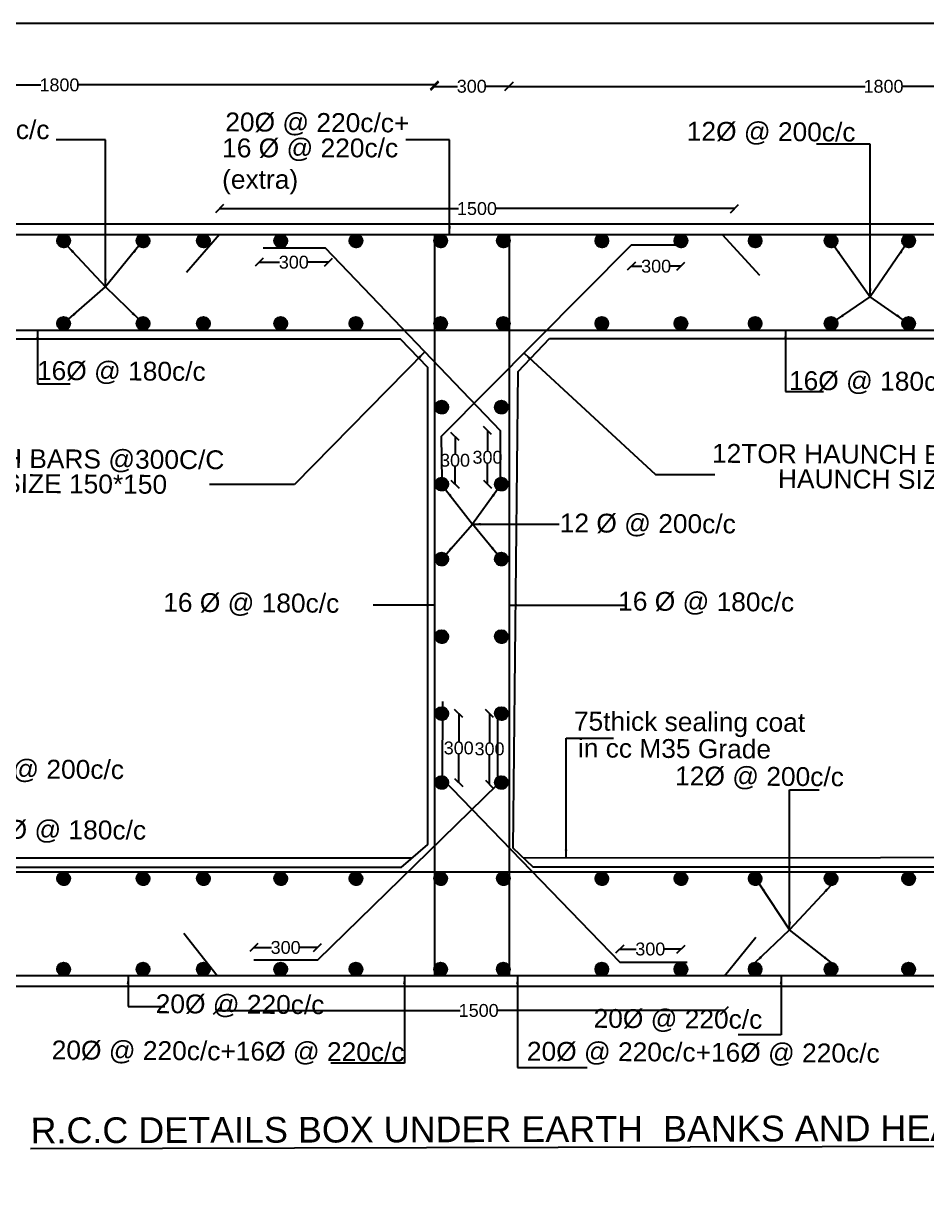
# Model space of a CAD drawing. Header units: millimetres. Extents: x 5124 to 6568637, y 2311 to 91879094.
# Drawn here: x 3732925 to 3743463, y 45946070 to 45959826 of the extents above; entities that cross this region are included whole.
import ezdxf

# ---------------------------------------------------------------- set-up
doc = ezdxf.new("R2010")
doc.units = ezdxf.units.MM
doc.header["$MEASUREMENT"] = 0
for name, color, linetype in [('DIMENSION', 7, 'Continuous'), ('DRAWING', 7, 'Continuous'), ('TEXT', 7, 'Continuous')]:
    doc.layers.add(name, color=color, linetype=linetype)
doc.styles.get("Standard").update_dxf_attribs({"font": 'arial.ttf', "height": 150})
doc.dimstyles.get("Standard").update_dxf_attribs({"dimtxt": 200, "dimasz": 110, "dimexe": 0.18, "dimexo": 0.0625, "dimgap": 0.09, "dimtad": 0, "dimtih": 1, "dimtoh": 1, "dimdec": 0, "dimzin": 0, "dimdsep": 46, "dimtxsty": 'Standard', "dimblk": 'OBLIQUE', "dimcen": 0.09, "dimse1": 1, "dimse2": 1, "dimadec": 0, "dimazin": 0, "dimtfac": 1, "dimtdec": 0, "dimtofl": 0, "dimtmove": 0, "dimatfit": 3, "dimfxl": 1, "dimtolj": 1, "dimtzin": 0, "dimarcsym": 0})

# ---------------------------------------------------------------- blocks, each defined once
blk = doc.blocks.new('_Oblique')
at = {"color": 0, "linetype": 'ByBlock', "lineweight": -2}
blk.add_line((-0.5, -0.5), (0.5, 0.5), dxfattribs=at)
blk = doc.blocks.new('*D100')
at = {"layer": 'Defpoints', "color": 0, "transparency": 16777216}
for p in [(3737722, 45959109), (3728966, 45957365), (3737722, 45957365)]:
    blk.add_point(p, dxfattribs=at)
at = {"layer": 'DIMENSION', "color": 0, "lineweight": -2, "transparency": 16777216}
for p, q in [((3728966, 45959109), (3733127, 45959109)), ((3737722, 45959109), (3733560, 45959109))]:
    blk.add_line(p, q, dxfattribs=at)
at = {"layer": 'DIMENSION', "color": 0, "lineweight": -2, "transparency": 16777216, "xscale": 95, "yscale": 95, "zscale": 95, "rotation": 180}
blk.add_blockref('_Oblique', (3728966, 45959109), dxfattribs=at)
at = {"layer": 'DIMENSION', "color": 0, "lineweight": -2, "transparency": 16777216, "xscale": 95, "yscale": 95, "zscale": 95}
blk.add_blockref('_Oblique', (3737722, 45959109), dxfattribs=at)
at = {"layer": 'DIMENSION', "color": 0, "transparency": 16777216, "insert": (3733344, 45959109), "char_height": 150, "attachment_point": 5}
blk.add_mtext('\\A1;1800', dxfattribs=at)
blk = doc.blocks.new('*D101')
at = {"layer": 'Defpoints', "color": 0, "transparency": 16777216}
for p in [(3738591, 45959093), (3737722, 45957365), (3738591, 45957365)]:
    blk.add_point(p, dxfattribs=at)
at = {"layer": 'DIMENSION', "color": 0, "lineweight": -2, "transparency": 16777216}
for p, q in [((3737722, 45959093), (3737991, 45959093)), ((3738591, 45959093), (3738322, 45959093))]:
    blk.add_line(p, q, dxfattribs=at)
at = {"layer": 'DIMENSION', "color": 0, "lineweight": -2, "transparency": 16777216, "xscale": 95, "yscale": 95, "zscale": 95, "rotation": 180}
blk.add_blockref('_Oblique', (3737722, 45959093), dxfattribs=at)
at = {"layer": 'DIMENSION', "color": 0, "lineweight": -2, "transparency": 16777216, "xscale": 95, "yscale": 95, "zscale": 95}
blk.add_blockref('_Oblique', (3738591, 45959093), dxfattribs=at)
at = {"layer": 'DIMENSION', "color": 0, "transparency": 16777216, "insert": (3738156, 45959093), "char_height": 150, "attachment_point": 5}
blk.add_mtext('\\A1;300', dxfattribs=at)
blk = doc.blocks.new('*D102')
at = {"layer": 'Defpoints', "color": 0, "transparency": 16777216}
for p in [(3747334, 45959093), (3747334, 45957365), (3738591, 45957326)]:
    blk.add_point(p, dxfattribs=at)
at = {"layer": 'DIMENSION', "color": 0, "lineweight": -2, "transparency": 16777216}
for p, q in [((3738591, 45959093), (3742746, 45959093)), ((3747334, 45959093), (3743179, 45959093))]:
    blk.add_line(p, q, dxfattribs=at)
at = {"layer": 'DIMENSION', "color": 0, "lineweight": -2, "transparency": 16777216, "xscale": 95, "yscale": 95, "zscale": 95, "rotation": 180}
blk.add_blockref('_Oblique', (3738591, 45959093), dxfattribs=at)
at = {"layer": 'DIMENSION', "color": 0, "lineweight": -2, "transparency": 16777216, "xscale": 95, "yscale": 95, "zscale": 95}
blk.add_blockref('_Oblique', (3747334, 45959093), dxfattribs=at)
at = {"layer": 'DIMENSION', "color": 0, "transparency": 16777216, "insert": (3742962, 45959093), "char_height": 150, "attachment_point": 5}
blk.add_mtext('\\A1;1800', dxfattribs=at)
blk = doc.blocks.new('*D104')
at = {"layer": 'Defpoints', "color": 0, "transparency": 16777216}
for p in [(3741223, 45957666), (3735211, 45957365), (3741223, 45957365)]:
    blk.add_point(p, dxfattribs=at)
at = {"layer": 'DIMENSION', "color": 0, "lineweight": -2, "transparency": 16777216}
for p, q in [((3735211, 45957666), (3738000, 45957666)), ((3741223, 45957666), (3738434, 45957666))]:
    blk.add_line(p, q, dxfattribs=at)
at = {"layer": 'DIMENSION', "color": 0, "lineweight": -2, "transparency": 16777216, "xscale": 95, "yscale": 95, "zscale": 95, "rotation": 180}
blk.add_blockref('_Oblique', (3735211, 45957666), dxfattribs=at)
at = {"layer": 'DIMENSION', "color": 0, "lineweight": -2, "transparency": 16777216, "xscale": 95, "yscale": 95, "zscale": 95}
blk.add_blockref('_Oblique', (3741223, 45957666), dxfattribs=at)
at = {"layer": 'DIMENSION', "color": 0, "transparency": 16777216, "insert": (3738217, 45957666), "char_height": 150, "attachment_point": 5}
blk.add_mtext('\\A1;1500', dxfattribs=at)
blk = doc.blocks.new('*D105')
at = {"layer": 'Defpoints', "color": 0, "transparency": 16777216}
for p in [(3740018, 45957238), (3740597, 45957214), (3740018, 45956994)]:
    blk.add_point(p, dxfattribs=at)
at = {"layer": 'DIMENSION', "color": 0, "lineweight": -2, "transparency": 16777216}
for p, q in [((3740018, 45956994), (3740142, 45956994)), ((3740597, 45956994), (3740473, 45956994))]:
    blk.add_line(p, q, dxfattribs=at)
at = {"layer": 'DIMENSION', "color": 0, "lineweight": -2, "transparency": 16777216, "xscale": 95, "yscale": 95, "zscale": 95, "rotation": 180}
blk.add_blockref('_Oblique', (3740018, 45956994), dxfattribs=at)
at = {"layer": 'DIMENSION', "color": 0, "lineweight": -2, "transparency": 16777216, "xscale": 95, "yscale": 95, "zscale": 95}
blk.add_blockref('_Oblique', (3740597, 45956994), dxfattribs=at)
at = {"layer": 'DIMENSION', "color": 0, "transparency": 16777216, "insert": (3740308, 45956994), "char_height": 150, "attachment_point": 5}
blk.add_mtext('\\A1;300', dxfattribs=at)
blk = doc.blocks.new('*D106')
at = {"layer": 'Defpoints', "color": 0, "transparency": 16777216}
for p in [(3735674, 45957199), (3736485, 45957169), (3736485, 45957041)]:
    blk.add_point(p, dxfattribs=at)
at = {"layer": 'DIMENSION', "color": 0, "lineweight": -2, "transparency": 16777216}
for p, q in [((3735674, 45957041), (3735914, 45957041)), ((3736485, 45957041), (3736245, 45957041))]:
    blk.add_line(p, q, dxfattribs=at)
at = {"layer": 'DIMENSION', "color": 0, "lineweight": -2, "transparency": 16777216, "xscale": 95, "yscale": 95, "zscale": 95, "rotation": 180}
blk.add_blockref('_Oblique', (3735674, 45957041), dxfattribs=at)
at = {"layer": 'DIMENSION', "color": 0, "lineweight": -2, "transparency": 16777216, "xscale": 95, "yscale": 95, "zscale": 95}
blk.add_blockref('_Oblique', (3736485, 45957041), dxfattribs=at)
at = {"layer": 'DIMENSION', "color": 0, "transparency": 16777216, "insert": (3736079, 45957041), "char_height": 150, "attachment_point": 5}
blk.add_mtext('\\A1;300', dxfattribs=at)
blk = doc.blocks.new('*D111')
at = {"layer": 'Defpoints', "color": 0, "transparency": 16777216}
for p in [(3735612, 45949044), (3735612, 45948897), (3736356, 45948897)]:
    blk.add_point(p, dxfattribs=at)
at = {"layer": 'DIMENSION', "color": 0, "lineweight": -2, "transparency": 16777216}
for p, q in [((3735612, 45949044), (3735819, 45949044)), ((3736356, 45949044), (3736150, 45949044))]:
    blk.add_line(p, q, dxfattribs=at)
at = {"layer": 'DIMENSION', "color": 0, "lineweight": -2, "transparency": 16777216, "xscale": 95, "yscale": 95, "zscale": 95, "rotation": 180}
blk.add_blockref('_Oblique', (3735612, 45949044), dxfattribs=at)
at = {"layer": 'DIMENSION', "color": 0, "lineweight": -2, "transparency": 16777216, "xscale": 95, "yscale": 95, "zscale": 95}
blk.add_blockref('_Oblique', (3736356, 45949044), dxfattribs=at)
at = {"layer": 'DIMENSION', "color": 0, "transparency": 16777216, "insert": (3735984, 45949044), "char_height": 150, "attachment_point": 5}
blk.add_mtext('\\A1;300', dxfattribs=at)
blk = doc.blocks.new('*D112')
at = {"layer": 'Defpoints', "color": 0, "transparency": 16777216}
for p in [(3737806, 45951774), (3737806, 45950970), (3738004, 45950970)]:
    blk.add_point(p, dxfattribs=at)
at = {"layer": 'DIMENSION', "color": 0, "lineweight": -2, "transparency": 16777216}
for p, q in [((3738004, 45951774), (3738004, 45951449)), ((3738004, 45950970), (3738004, 45951295))]:
    blk.add_line(p, q, dxfattribs=at)
at = {"layer": 'DIMENSION', "color": 0, "lineweight": -2, "transparency": 16777216, "xscale": 95, "yscale": 95, "zscale": 95}
for p, rotation in [((3738004, 45951774), 90), ((3738004, 45950970), 270)]:
    blk.add_blockref('_Oblique', p, dxfattribs=dict(at, rotation=rotation))
at = {"layer": 'DIMENSION', "color": 0, "transparency": 16777216, "insert": (3738004, 45951372), "char_height": 150, "attachment_point": 5}
blk.add_mtext('\\A1;300', dxfattribs=at)
blk = doc.blocks.new('*D113')
at = {"layer": 'Defpoints', "color": 0, "transparency": 16777216}
for p in [(3738364, 45951774), (3738502, 45951774), (3738455, 45950948)]:
    blk.add_point(p, dxfattribs=at)
at = {"layer": 'DIMENSION', "color": 0, "lineweight": -2, "transparency": 16777216}
for p, q in [((3738364, 45951774), (3738364, 45951438)), ((3738364, 45950948), (3738364, 45951285))]:
    blk.add_line(p, q, dxfattribs=at)
at = {"layer": 'DIMENSION', "color": 0, "lineweight": -2, "transparency": 16777216, "xscale": 95, "yscale": 95, "zscale": 95}
for p, rotation in [((3738364, 45951774), 90), ((3738364, 45950948), 270)]:
    blk.add_blockref('_Oblique', p, dxfattribs=dict(at, rotation=rotation))
at = {"layer": 'DIMENSION', "color": 0, "transparency": 16777216, "insert": (3738364, 45951361), "char_height": 150, "attachment_point": 5}
blk.add_mtext('\\A1;300', dxfattribs=at)
blk = doc.blocks.new('*D114')
at = {"layer": 'Defpoints', "color": 0, "transparency": 16777216}
for p in [(3737799, 45955007), (3737961, 45955007), (3737806, 45954452)]:
    blk.add_point(p, dxfattribs=at)
at = {"layer": 'DIMENSION', "color": 0, "lineweight": -2, "transparency": 16777216}
for p, q in [((3737961, 45955007), (3737961, 45954806)), ((3737961, 45954452), (3737961, 45954653))]:
    blk.add_line(p, q, dxfattribs=at)
at = {"layer": 'DIMENSION', "color": 0, "lineweight": -2, "transparency": 16777216, "xscale": 95, "yscale": 95, "zscale": 95}
for p, rotation in [((3737961, 45955007), 90), ((3737961, 45954452), 270)]:
    blk.add_blockref('_Oblique', p, dxfattribs=dict(at, rotation=rotation))
at = {"layer": 'DIMENSION', "color": 0, "transparency": 16777216, "insert": (3737961, 45954729), "char_height": 150, "attachment_point": 5}
blk.add_mtext('\\A1;300', dxfattribs=at)
blk = doc.blocks.new('*D115')
at = {"layer": 'Defpoints', "color": 0, "transparency": 16777216}
for p in [(3738490, 45955077), (3738340, 45954452), (3738502, 45954452)]:
    blk.add_point(p, dxfattribs=at)
at = {"layer": 'DIMENSION', "color": 0, "lineweight": -2, "transparency": 16777216}
for p, q in [((3738340, 45955077), (3738340, 45954841)), ((3738340, 45954452), (3738340, 45954688))]:
    blk.add_line(p, q, dxfattribs=at)
at = {"layer": 'DIMENSION', "color": 0, "lineweight": -2, "transparency": 16777216, "xscale": 95, "yscale": 95, "zscale": 95}
for p, rotation in [((3738340, 45955077), 90), ((3738340, 45954452), 270)]:
    blk.add_blockref('_Oblique', p, dxfattribs=dict(at, rotation=rotation))
at = {"layer": 'DIMENSION', "color": 0, "transparency": 16777216, "insert": (3738340, 45954764), "char_height": 150, "attachment_point": 5}
blk.add_mtext('\\A1;300', dxfattribs=at)
blk = doc.blocks.new('*D122')
at = {"layer": 'Defpoints', "color": 0, "transparency": 16777216}
for p in [(3735185, 45948713), (3741105, 45948713), (3741105, 45948309)]:
    blk.add_point(p, dxfattribs=at)
at = {"layer": 'DIMENSION', "color": 0, "lineweight": -2, "transparency": 16777216}
for p, q in [((3735185, 45948309), (3738021, 45948309)), ((3741105, 45948309), (3738454, 45948309))]:
    blk.add_line(p, q, dxfattribs=at)
at = {"layer": 'DIMENSION', "color": 0, "lineweight": -2, "transparency": 16777216, "xscale": 95, "yscale": 95, "zscale": 95, "rotation": 180}
blk.add_blockref('_Oblique', (3735185, 45948309), dxfattribs=at)
at = {"layer": 'DIMENSION', "color": 0, "lineweight": -2, "transparency": 16777216, "xscale": 95, "yscale": 95, "zscale": 95}
blk.add_blockref('_Oblique', (3741105, 45948309), dxfattribs=at)
at = {"layer": 'DIMENSION', "color": 0, "transparency": 16777216, "insert": (3738237, 45948309), "char_height": 150, "attachment_point": 5}
blk.add_mtext('\\A1;1500', dxfattribs=at)
blk = doc.blocks.new('*D123')
at = {"layer": 'Defpoints', "color": 0, "transparency": 16777216}
for p in [(3740598, 45949026), (3739883, 45948872), (3740598, 45948868)]:
    blk.add_point(p, dxfattribs=at)
at = {"layer": 'DIMENSION', "color": 0, "lineweight": -2, "transparency": 16777216}
for p, q in [((3739883, 45949026), (3740075, 45949026)), ((3740598, 45949026), (3740406, 45949026))]:
    blk.add_line(p, q, dxfattribs=at)
at = {"layer": 'DIMENSION', "color": 0, "lineweight": -2, "transparency": 16777216, "xscale": 95, "yscale": 95, "zscale": 95, "rotation": 180}
blk.add_blockref('_Oblique', (3739883, 45949026), dxfattribs=at)
at = {"layer": 'DIMENSION', "color": 0, "lineweight": -2, "transparency": 16777216, "xscale": 95, "yscale": 95, "zscale": 95}
blk.add_blockref('_Oblique', (3740598, 45949026), dxfattribs=at)
at = {"layer": 'DIMENSION', "color": 0, "transparency": 16777216, "insert": (3740240, 45949026), "char_height": 150, "attachment_point": 5}
blk.add_mtext('\\A1;300', dxfattribs=at)

msp = doc.modelspace()

# ---------------------------------------------------------------- hatches: boundary and pattern name
at = {"layer": 'DRAWING'}
h = msp.add_hatch(dxfattribs=at)
h.set_pattern_fill('ANSI31', color=256, style=0)
h.set_pattern_definition([(45, (139276.45792, 12291.44953), (-0.08838834764832, 0.08838834764832), [])])
h.paths.add_polyline_path([(3733468.7, 45957289.9, 0.9586945), (3733317.5, 45957296.3), (3733317.5, 45957283.5, 0.9586945)])
h = msp.add_hatch(dxfattribs=at)
h.set_pattern_fill('ANSI31', color=256, style=0)
h.set_pattern_definition([(45, (140203.53503, 12291.44953), (-0.08838834764832, 0.08838834764832), [])])
h.paths.add_polyline_path([(3734395.8, 45957289.9, 0.9586945), (3734244.6, 45957296.3), (3734244.6, 45957283.5, 0.9586945)])
h = msp.add_hatch(dxfattribs=at)
h.set_pattern_fill('ANSI31', color=256, style=0)
h.set_pattern_definition([(45, (140907.38998, 12291.44953), (-0.08838834764832, 0.08838834764832), [])])
h.paths.add_polyline_path([(3735099.7, 45957289.9, 0.9586945), (3734948.5, 45957296.3), (3734948.5, 45957283.5, 0.9586945)])
h = msp.add_hatch(dxfattribs=at)
h.set_pattern_fill('ANSI31', color=256, style=0)
h.set_pattern_definition([(45, (141810.39271, 12291.44953), (-0.08838834764832, 0.08838834764832), [])])
h.paths.add_polyline_path([(3736002.7, 45957289.9, 0.9586945), (3735851.5, 45957296.3), (3735851.5, 45957283.5, 0.9586945)])
h = msp.add_hatch(dxfattribs=at)
h.set_pattern_fill('ANSI31', color=256, style=0)
h.set_pattern_definition([(45, (142687.7541, 12291.44953), (-0.08838834764832, 0.08838834764832), [])])
h.paths.add_polyline_path([(3736880, 45957289.9, 0.9586945), (3736728.8, 45957296.3), (3736728.8, 45957283.5, 0.9586945)])
h = msp.add_hatch(dxfattribs=at)
h.set_pattern_fill('ANSI31', color=256, style=0)
h.set_pattern_definition([(45, (143676.65535, 12291.44953), (-0.08838834764832, 0.08838834764832), [])])
h.paths.add_polyline_path([(3737868.9, 45957289.9, 0.9586945), (3737717.7, 45957296.3), (3737717.7, 45957283.5, 0.9586945)])
h = msp.add_hatch(dxfattribs=at)
h.set_pattern_fill('ANSI31', color=256, style=0)
h.set_pattern_definition([(45, (144408.00352, 12291.44953), (-0.08838834764832, 0.08838834764832), [])])
h.paths.add_polyline_path([(3738600.3, 45957289.9, 0.9586945), (3738449.1, 45957296.3), (3738449.1, 45957283.5, 0.9586945)])
h = msp.add_hatch(dxfattribs=at)
h.set_pattern_fill('ANSI31', color=256, style=0)
h.set_pattern_definition([(45, (145557.87544, 12291.44953), (-0.08838834764832, 0.08838834764832), [])])
h.paths.add_polyline_path([(3739750.2, 45957289.9, 0.9586945), (3739598.9, 45957296.3), (3739598.9, 45957283.5, 0.9586945)])
h = msp.add_hatch(dxfattribs=at)
h.set_pattern_fill('ANSI31', color=256, style=0)
h.set_pattern_definition([(45, (146480.67899, 12291.44953), (-0.08838834764832, 0.08838834764832), [])])
h.paths.add_polyline_path([(3740673, 45957289.9, 0.9586945), (3740521.7, 45957296.3), (3740521.7, 45957283.5, 0.9586945)])
h = msp.add_hatch(dxfattribs=at)
h.set_pattern_fill('ANSI31', color=256, style=0)
h.set_pattern_definition([(45, (147347.35649, 12291.44953), (-0.08838834764832, 0.08838834764832), [])])
h.paths.add_polyline_path([(3741539.6, 45957289.9, 0.9586945), (3741388.4, 45957296.3), (3741388.4, 45957283.5, 0.9586945)])
h = msp.add_hatch(dxfattribs=at)
h.set_pattern_fill('ANSI31', color=256, style=0)
h.set_pattern_definition([(45, (148233.12254, 12291.44953), (-0.08838834764832, 0.08838834764832), [])])
h.paths.add_polyline_path([(3742425.4, 45957289.9, 0.9586945), (3742274.2, 45957296.3), (3742274.2, 45957283.5, 0.9586945)])
h = msp.add_hatch(dxfattribs=at)
h.set_pattern_fill('ANSI31', color=256, style=0)
h.set_pattern_definition([(45, (149138.54696, 12291.44953), (-0.08838834764832, 0.08838834764832), [])])
h.paths.add_polyline_path([(3743330.8, 45957289.9, 0.9586945), (3743179.6, 45957296.3), (3743179.6, 45957283.5, 0.9586945)])
h = msp.add_hatch(dxfattribs=at)
h.set_pattern_fill('ANSI31', color=256, style=0)
h.set_pattern_definition([(45, (139276.45792, 11327.58643), (-0.08838834764832, 0.08838834764832), [])])
h.paths.add_polyline_path([(3733468.7, 45956326, 0.9586945), (3733317.5, 45956332.4), (3733317.5, 45956319.7, 0.9586945)])
h = msp.add_hatch(dxfattribs=at)
h.set_pattern_fill('ANSI31', color=256, style=0)
h.set_pattern_definition([(45, (140203.53503, 11327.58643), (-0.08838834764832, 0.08838834764832), [])])
h.paths.add_polyline_path([(3734395.8, 45956326, 0.9586945), (3734244.6, 45956332.4), (3734244.6, 45956319.7, 0.9586945)])
h = msp.add_hatch(dxfattribs=at)
h.set_pattern_fill('ANSI31', color=256, style=0)
h.set_pattern_definition([(45, (140907.38998, 11327.58643), (-0.08838834764832, 0.08838834764832), [])])
h.paths.add_polyline_path([(3735099.7, 45956326, 0.9586945), (3734948.5, 45956332.4), (3734948.5, 45956319.7, 0.9586945)])
h = msp.add_hatch(dxfattribs=at)
h.set_pattern_fill('ANSI31', color=256, style=0)
h.set_pattern_definition([(45, (141810.39271, 11327.58643), (-0.08838834764832, 0.08838834764832), [])])
h.paths.add_polyline_path([(3736002.7, 45956326, 0.9586945), (3735851.5, 45956332.4), (3735851.5, 45956319.7, 0.9586945)])
h = msp.add_hatch(dxfattribs=at)
h.set_pattern_fill('ANSI31', color=256, style=0)
h.set_pattern_definition([(45, (142687.7541, 11327.58643), (-0.08838834764832, 0.08838834764832), [])])
h.paths.add_polyline_path([(3736880, 45956326, 0.9586945), (3736728.8, 45956332.4), (3736728.8, 45956319.7, 0.9586945)])
h = msp.add_hatch(dxfattribs=at)
h.set_pattern_fill('ANSI31', color=256, style=0)
h.set_pattern_definition([(45, (143676.65535, 11327.58643), (-0.08838834764832, 0.08838834764832), [])])
h.paths.add_polyline_path([(3737868.9, 45956326, 0.9586945), (3737717.7, 45956332.4), (3737717.7, 45956319.7, 0.9586945)])
h = msp.add_hatch(dxfattribs=at)
h.set_pattern_fill('ANSI31', color=256, style=0)
h.set_pattern_definition([(45, (144408.00352, 11327.58643), (-0.08838834764832, 0.08838834764832), [])])
h.paths.add_polyline_path([(3738600.3, 45956326, 0.9586945), (3738449.1, 45956332.4), (3738449.1, 45956319.7, 0.9586945)])
h = msp.add_hatch(dxfattribs=at)
h.set_pattern_fill('ANSI31', color=256, style=0)
h.set_pattern_definition([(45, (145557.87544, 11327.58643), (-0.08838834764832, 0.08838834764832), [])])
h.paths.add_polyline_path([(3739750.2, 45956326, 0.9586945), (3739598.9, 45956332.4), (3739598.9, 45956319.7, 0.9586945)])
h = msp.add_hatch(dxfattribs=at)
h.set_pattern_fill('ANSI31', color=256, style=0)
h.set_pattern_definition([(45, (146480.67899, 11327.58643), (-0.08838834764832, 0.08838834764832), [])])
h.paths.add_polyline_path([(3740673, 45956326, 0.9586945), (3740521.7, 45956332.4), (3740521.7, 45956319.7, 0.9586945)])
h = msp.add_hatch(dxfattribs=at)
h.set_pattern_fill('ANSI31', color=256, style=0)
h.set_pattern_definition([(45, (147347.35649, 11327.58643), (-0.08838834764832, 0.08838834764832), [])])
h.paths.add_polyline_path([(3741539.6, 45956326, 0.9586945), (3741388.4, 45956332.4), (3741388.4, 45956319.7, 0.9586945)])
h = msp.add_hatch(dxfattribs=at)
h.set_pattern_fill('ANSI31', color=256, style=0)
h.set_pattern_definition([(45, (148233.12254, 11327.58643), (-0.08838834764832, 0.08838834764832), [])])
h.paths.add_polyline_path([(3742425.4, 45956326, 0.9586945), (3742274.2, 45956332.4), (3742274.2, 45956319.7, 0.9586945)])
h = msp.add_hatch(dxfattribs=at)
h.set_pattern_fill('ANSI31', color=256, style=0)
h.set_pattern_definition([(45, (149138.54696, 11327.58643), (-0.08838834764832, 0.08838834764832), [])])
h.paths.add_polyline_path([(3743330.8, 45956326, 0.9586945), (3743179.6, 45956332.4), (3743179.6, 45956319.7, 0.9586945)])
h = msp.add_hatch(dxfattribs=at)
h.set_pattern_fill('ANSI31', color=256, style=0)
h.set_pattern_definition([(45, (143689.16731, 10351.39757), (-0.08838834764832, 0.08838834764832), [])])
h.paths.add_polyline_path([(3737881.5, 45955349.9, 0.9586945), (3737730.2, 45955356.2), (3737730.2, 45955343.5, 0.9586945)])
h = msp.add_hatch(dxfattribs=at)
h.set_pattern_fill('ANSI31', color=256, style=0)
h.set_pattern_definition([(45, (144385.47231, 10351.39757), (-0.08838834764832, 0.08838834764832), [])])
h.paths.add_polyline_path([(3738577.8, 45955349.9, 0.9586945), (3738426.5, 45955356.2), (3738426.5, 45955343.5, 0.9586945)])
h = msp.add_hatch(dxfattribs=at)
h.set_pattern_fill('ANSI31', color=256, style=0)
h.set_pattern_definition([(45, (143689.16731, 9453.49144), (-0.08838834764832, 0.08838834764832), [])])
h.paths.add_polyline_path([(3737881.5, 45954451.9, 0.9586945), (3737730.2, 45954458.3), (3737730.2, 45954445.6, 0.9586945)])
h = msp.add_hatch(dxfattribs=at)
h.set_pattern_fill('ANSI31', color=256, style=0)
h.set_pattern_definition([(45, (144385.47231, 9453.49144), (-0.08838834764832, 0.08838834764832), [])])
h.paths.add_polyline_path([(3738577.8, 45954451.9, 0.9586945), (3738426.5, 45954458.3), (3738426.5, 45954445.6, 0.9586945)])
h = msp.add_hatch(dxfattribs=at)
h.set_pattern_fill('ANSI31', color=256, style=0)
h.set_pattern_definition([(45, (143689.16731, 8578.90497), (-0.08838834764832, 0.08838834764832), [])])
h.paths.add_polyline_path([(3737881.5, 45953577.4, 0.9586945), (3737730.2, 45953583.7), (3737730.2, 45953571, 0.9586945)])
h = msp.add_hatch(dxfattribs=at)
h.set_pattern_fill('ANSI31', color=256, style=0)
h.set_pattern_definition([(45, (144385.47231, 8578.90497), (-0.08838834764832, 0.08838834764832), [])])
h.paths.add_polyline_path([(3738577.8, 45953577.4, 0.9586945), (3738426.5, 45953583.7), (3738426.5, 45953571, 0.9586945)])
h = msp.add_hatch(dxfattribs=at)
h.set_pattern_fill('ANSI31', color=256, style=0)
h.set_pattern_definition([(45, (143689.16731, 7673.79814), (-0.08838834764832, 0.08838834764832), [])])
h.paths.add_polyline_path([(3737881.5, 45952672.3, 0.9586945), (3737730.2, 45952678.6), (3737730.2, 45952665.9, 0.9586945)])
h = msp.add_hatch(dxfattribs=at)
h.set_pattern_fill('ANSI31', color=256, style=0)
h.set_pattern_definition([(45, (144385.47231, 7673.79814), (-0.08838834764832, 0.08838834764832), [])])
h.paths.add_polyline_path([(3738577.8, 45952672.3, 0.9586945), (3738426.5, 45952678.6), (3738426.5, 45952665.9, 0.9586945)])
h = msp.add_hatch(dxfattribs=at)
h.set_pattern_fill('ANSI31', color=256, style=0)
h.set_pattern_definition([(45, (143689.16731, 6775.95807), (-0.08838834764832, 0.08838834764832), [])])
h.paths.add_polyline_path([(3737881.5, 45951774.4, 0.9586945), (3737730.2, 45951780.8), (3737730.2, 45951768, 0.9586945)])
h = msp.add_hatch(dxfattribs=at)
h.set_pattern_fill('ANSI31', color=256, style=0)
h.set_pattern_definition([(45, (144385.47231, 6775.95807), (-0.08838834764832, 0.08838834764832), [])])
h.paths.add_polyline_path([(3738577.8, 45951774.4, 0.9586945), (3738426.5, 45951780.8), (3738426.5, 45951768, 0.9586945)])
h = msp.add_hatch(dxfattribs=at)
h.set_pattern_fill('ANSI31', color=256, style=0)
h.set_pattern_definition([(45, (143689.16731, 5971.33059), (-0.08838834764832, 0.08838834764832), [])])
h.paths.add_polyline_path([(3737881.5, 45950969.8, 0.9586945), (3737730.2, 45950976.2), (3737730.2, 45950963.4, 0.9586945)])
h = msp.add_hatch(dxfattribs=at)
h.set_pattern_fill('ANSI31', color=256, style=0)
h.set_pattern_definition([(45, (144385.47231, 5971.33059), (-0.08838834764832, 0.08838834764832), [])])
h.paths.add_polyline_path([(3738577.8, 45950969.8, 0.9586945), (3738426.5, 45950976.2), (3738426.5, 45950963.4, 0.9586945)])
h = msp.add_hatch(dxfattribs=at)
h.set_pattern_fill('ANSI31', color=256, style=0)
h.set_pattern_definition([(45, (139276.45792, 4849.1461), (-0.08838834764832, 0.08838834764832), [])])
h.paths.add_polyline_path([(3733468.7, 45949847.6, 0.9586945), (3733317.5, 45949854), (3733317.5, 45949841.2, 0.9586945)])
h = msp.add_hatch(dxfattribs=at)
h.set_pattern_fill('ANSI31', color=256, style=0)
h.set_pattern_definition([(45, (140203.53503, 4849.1461), (-0.08838834764832, 0.08838834764832), [])])
h.paths.add_polyline_path([(3734395.8, 45949847.6, 0.9586945), (3734244.6, 45949854), (3734244.6, 45949841.2, 0.9586945)])
h = msp.add_hatch(dxfattribs=at)
h.set_pattern_fill('ANSI31', color=256, style=0)
h.set_pattern_definition([(45, (140907.38998, 4849.1461), (-0.08838834764832, 0.08838834764832), [])])
h.paths.add_polyline_path([(3735099.7, 45949847.6, 0.9586945), (3734948.5, 45949854), (3734948.5, 45949841.2, 0.9586945)])
h = msp.add_hatch(dxfattribs=at)
h.set_pattern_fill('ANSI31', color=256, style=0)
h.set_pattern_definition([(45, (141810.39271, 4849.1461), (-0.08838834764832, 0.08838834764832), [])])
h.paths.add_polyline_path([(3736002.7, 45949847.6, 0.9586945), (3735851.5, 45949854), (3735851.5, 45949841.2, 0.9586945)])
h = msp.add_hatch(dxfattribs=at)
h.set_pattern_fill('ANSI31', color=256, style=0)
h.set_pattern_definition([(45, (142687.7541, 4849.1461), (-0.08838834764832, 0.08838834764832), [])])
h.paths.add_polyline_path([(3736880, 45949847.6, 0.9586945), (3736728.8, 45949854), (3736728.8, 45949841.2, 0.9586945)])
h = msp.add_hatch(dxfattribs=at)
h.set_pattern_fill('ANSI31', color=256, style=0)
h.set_pattern_definition([(45, (143676.65535, 4849.1461), (-0.08838834764832, 0.08838834764832), [])])
h.paths.add_polyline_path([(3737868.9, 45949847.6, 0.9586945), (3737717.7, 45949854), (3737717.7, 45949841.2, 0.9586945)])
h = msp.add_hatch(dxfattribs=at)
h.set_pattern_fill('ANSI31', color=256, style=0)
h.set_pattern_definition([(45, (144408.00352, 4849.1461), (-0.08838834764832, 0.08838834764832), [])])
h.paths.add_polyline_path([(3738600.3, 45949847.6, 0.9586945), (3738449.1, 45949854), (3738449.1, 45949841.2, 0.9586945)])
h = msp.add_hatch(dxfattribs=at)
h.set_pattern_fill('ANSI31', color=256, style=0)
h.set_pattern_definition([(45, (145557.87544, 4849.1461), (-0.08838834764832, 0.08838834764832), [])])
h.paths.add_polyline_path([(3739750.2, 45949847.6, 0.9586945), (3739598.9, 45949854), (3739598.9, 45949841.2, 0.9586945)])
h = msp.add_hatch(dxfattribs=at)
h.set_pattern_fill('ANSI31', color=256, style=0)
h.set_pattern_definition([(45, (146480.67899, 4849.1461), (-0.08838834764832, 0.08838834764832), [])])
h.paths.add_polyline_path([(3740673, 45949847.6, 0.9586945), (3740521.7, 45949854), (3740521.7, 45949841.2, 0.9586945)])
h = msp.add_hatch(dxfattribs=at)
h.set_pattern_fill('ANSI31', color=256, style=0)
h.set_pattern_definition([(45, (147347.35649, 4849.1461), (-0.08838834764832, 0.08838834764832), [])])
h.paths.add_polyline_path([(3741539.6, 45949847.6, 0.9586945), (3741388.4, 45949854), (3741388.4, 45949841.2, 0.9586945)])
h = msp.add_hatch(dxfattribs=at)
h.set_pattern_fill('ANSI31', color=256, style=0)
h.set_pattern_definition([(45, (148233.12254, 4849.1461), (-0.08838834764832, 0.08838834764832), [])])
h.paths.add_polyline_path([(3742425.4, 45949847.6, 0.9586945), (3742274.2, 45949854), (3742274.2, 45949841.2, 0.9586945)])
h = msp.add_hatch(dxfattribs=at)
h.set_pattern_fill('ANSI31', color=256, style=0)
h.set_pattern_definition([(45, (149138.54696, 4849.1461), (-0.08838834764832, 0.08838834764832), [])])
h.paths.add_polyline_path([(3743330.8, 45949847.6, 0.9586945), (3743179.6, 45949854), (3743179.6, 45949841.2, 0.9586945)])
h = msp.add_hatch(dxfattribs=at)
h.set_pattern_fill('ANSI31', color=256, style=0)
h.set_pattern_definition([(45, (139276.45792, 3793.94784), (-0.08838834764832, 0.08838834764832), [])])
h.paths.add_polyline_path([(3733468.7, 45948792.4, 0.9586945), (3733317.5, 45948798.8), (3733317.5, 45948786, 0.9586945)])
h = msp.add_hatch(dxfattribs=at)
h.set_pattern_fill('ANSI31', color=256, style=0)
h.set_pattern_definition([(45, (140203.53503, 3793.94784), (-0.08838834764832, 0.08838834764832), [])])
h.paths.add_polyline_path([(3734395.8, 45948792.4, 0.9586945), (3734244.6, 45948798.8), (3734244.6, 45948786, 0.9586945)])
h = msp.add_hatch(dxfattribs=at)
h.set_pattern_fill('ANSI31', color=256, style=0)
h.set_pattern_definition([(45, (140907.38998, 3793.94784), (-0.08838834764832, 0.08838834764832), [])])
h.paths.add_polyline_path([(3735099.7, 45948792.4, 0.9586945), (3734948.5, 45948798.8), (3734948.5, 45948786, 0.9586945)])
h = msp.add_hatch(dxfattribs=at)
h.set_pattern_fill('ANSI31', color=256, style=0)
h.set_pattern_definition([(45, (141810.39271, 3793.94784), (-0.08838834764832, 0.08838834764832), [])])
h.paths.add_polyline_path([(3736002.7, 45948792.4, 0.9586945), (3735851.5, 45948798.8), (3735851.5, 45948786, 0.9586945)])
h = msp.add_hatch(dxfattribs=at)
h.set_pattern_fill('ANSI31', color=256, style=0)
h.set_pattern_definition([(45, (142687.7541, 3793.94784), (-0.08838834764832, 0.08838834764832), [])])
h.paths.add_polyline_path([(3736880, 45948792.4, 0.9586945), (3736728.8, 45948798.8), (3736728.8, 45948786, 0.9586945)])
h = msp.add_hatch(dxfattribs=at)
h.set_pattern_fill('ANSI31', color=256, style=0)
h.set_pattern_definition([(45, (143676.65535, 3793.94784), (-0.08838834764832, 0.08838834764832), [])])
h.paths.add_polyline_path([(3737868.9, 45948792.4, 0.9586945), (3737717.7, 45948798.8), (3737717.7, 45948786, 0.9586945)])
h = msp.add_hatch(dxfattribs=at)
h.set_pattern_fill('ANSI31', color=256, style=0)
h.set_pattern_definition([(45, (144408.00352, 3793.94784), (-0.08838834764832, 0.08838834764832), [])])
h.paths.add_polyline_path([(3738600.3, 45948792.4, 0.9586945), (3738449.1, 45948798.8), (3738449.1, 45948786, 0.9586945)])
h = msp.add_hatch(dxfattribs=at)
h.set_pattern_fill('ANSI31', color=256, style=0)
h.set_pattern_definition([(45, (145557.87544, 3793.94784), (-0.08838834764832, 0.08838834764832), [])])
h.paths.add_polyline_path([(3739750.2, 45948792.4, 0.9586945), (3739598.9, 45948798.8), (3739598.9, 45948786, 0.9586945)])
h = msp.add_hatch(dxfattribs=at)
h.set_pattern_fill('ANSI31', color=256, style=0)
h.set_pattern_definition([(45, (146480.67899, 3793.94784), (-0.08838834764832, 0.08838834764832), [])])
h.paths.add_polyline_path([(3740673, 45948792.4, 0.9586945), (3740521.7, 45948798.8), (3740521.7, 45948786, 0.9586945)])
h = msp.add_hatch(dxfattribs=at)
h.set_pattern_fill('ANSI31', color=256, style=0)
h.set_pattern_definition([(45, (147347.35649, 3793.94784), (-0.08838834764832, 0.08838834764832), [])])
h.paths.add_polyline_path([(3741539.6, 45948792.4, 0.9586945), (3741388.4, 45948798.8), (3741388.4, 45948786, 0.9586945)])
h = msp.add_hatch(dxfattribs=at)
h.set_pattern_fill('ANSI31', color=256, style=0)
h.set_pattern_definition([(45, (148233.12254, 3793.94784), (-0.08838834764832, 0.08838834764832), [])])
h.paths.add_polyline_path([(3742425.4, 45948792.4, 0.9586945), (3742274.2, 45948798.8), (3742274.2, 45948786, 0.9586945)])
h = msp.add_hatch(dxfattribs=at)
h.set_pattern_fill('ANSI31', color=256, style=0)
h.set_pattern_definition([(45, (149138.54696, 3793.94784), (-0.08838834764832, 0.08838834764832), [])])
h.paths.add_polyline_path([(3743330.8, 45948792.4, 0.9586945), (3743179.6, 45948798.8), (3743179.6, 45948786, 0.9586945)])

# ---------------------------------------------------------------- linework, layer by layer
at = {"layer": 'DIMENSION'}
for points in [[(3727851.2, 45957490.5), (3748411.3, 45957490.5), (3748411.3, 45948587.7), (3727851.2, 45948587.7)], [(3727976.3, 45957365.4), (3748286.1, 45957365.4), (3748286.1, 45948712.8), (3727976.3, 45948712.8)]]:
    msp.add_lwpolyline(points, close=True, dxfattribs=at)
for points in [[(3735211.3, 45957365.4), (3734827.3, 45956919.6)], [(3737721.7, 45957365.4), (3737721.7, 45948712.8)], [(3738591, 45957365.4), (3738591, 45948712.8)], [(3741078.8, 45957365.4), (3741513.8, 45956889.3)], [(3727976.3, 45956246.5), (3748286.1, 45956246.5)], [(3727976.3, 45949926.6), (3748286.1, 45949926.6)], [(3735185, 45948712.8), (3734797.1, 45949206.2)], [(3741105.4, 45948712.8), (3741472.9, 45949163.4)]]:
    msp.add_lwpolyline(points, dxfattribs=at)
at = {"layer": 'DRAWING'}
msp.add_lwpolyline([(3760016.4, 45959825.6), (3723868.1, 45959825.6), (3723868.1, 45932313.7), (3760016.4, 45932313.7)], close=True, dxfattribs=at)
for points in [[(3740641.8, 45957238), (3740018, 45957238), (3737798.7, 45955006.6), (3737806.3, 45954497.5)], [(3735723.2, 45957210.6), (3736415.1, 45957210.6), (3736444.6, 45957210.6), (3738489.6, 45955076.7), (3738489.6, 45954396.9)], [(3729271, 45956148.7), (3737318.9, 45956148.7), (3737638.3, 45955816.5), (3737638.3, 45950244.6), (3737330.3, 45949977.7), (3729243.2, 45949977.7), (3729007.7, 45950200.3), (3729007.7, 45955889), (3729271, 45956148.7)], [(3739064.8, 45956151.5), (3746949, 45956151.1), (3747268.4, 45955818.9), (3747268.4, 45950247), (3746960.4, 45949980.1), (3738873.2, 45949980.1), (3738637.8, 45950202.6), (3738697.9, 45955766.6), (3739064.8, 45956151.5)], [(3737815.5, 45951915.6), (3737810.6, 45951017.2), (3739883.4, 45948871.9), (3740672.1, 45948871.9)], [(3738455.3, 45951705.9), (3738455.3, 45950948.1), (3736355.8, 45948897.2), (3735612.2, 45948897.2)], [(3729125.5, 45950089), (3737460, 45950090.1)], [(3738755.5, 45950091.4), (3747096.6, 45950098.1)]]:
    msp.add_lwpolyline(points, dxfattribs=at)
for centre in [(3733393, 45957289.9), (3734320.1, 45957289.9), (3735023.9, 45957289.9), (3735926.9, 45957289.9), (3736804.3, 45957289.9), (3737793.2, 45957289.9), (3738524.5, 45957289.9), (3739674.4, 45957289.9), (3740597.2, 45957289.9), (3741463.9, 45957289.9), (3742349.7, 45957289.9), (3743255.1, 45957289.9), (3733393, 45956326), (3734320.1, 45956326), (3735023.9, 45956326), (3735926.9, 45956326), (3736804.3, 45956326), (3737793.2, 45956326), (3738524.5, 45956326), (3739674.4, 45956326), (3740597.2, 45956326), (3741463.9, 45956326), (3742349.7, 45956326), (3743255.1, 45956326), (3737805.7, 45955349.9), (3738502, 45955349.9), (3737805.7, 45954451.9), (3738502, 45954451.9), (3737805.7, 45953577.4), (3738502, 45953577.4), (3737805.7, 45952672.3), (3738502, 45952672.3), (3737805.7, 45951774.4), (3738502, 45951774.4), (3737805.7, 45950969.8), (3738502, 45950969.8), (3733393, 45949847.6), (3734320.1, 45949847.6), (3735023.9, 45949847.6), (3735926.9, 45949847.6), (3736804.3, 45949847.6), (3737793.2, 45949847.6), (3738524.5, 45949847.6), (3739674.4, 45949847.6), (3740597.2, 45949847.6), (3741463.9, 45949847.6), (3742349.7, 45949847.6), (3743255.1, 45949847.6), (3733393, 45948792.4), (3734320.1, 45948792.4), (3735023.9, 45948792.4), (3735926.9, 45948792.4), (3736804.3, 45948792.4), (3737793.2, 45948792.4), (3738524.5, 45948792.4), (3739674.4, 45948792.4), (3740597.2, 45948792.4), (3741463.9, 45948792.4), (3742349.7, 45948792.4), (3743255.1, 45948792.4)]:
    msp.add_circle(centre, 75.7, dxfattribs=at)

# ---------------------------------------------------------------- texts
for s, p in [('20Ø @ 220c/c+ ', (3735278.9, 45958568.2)), ('12Ø @ 200c/c ', (3731258.2, 45958488.4)), ('12Ø @ 200c/c ', (3740665.3, 45958460.7)), ('16Ø @ 180c/c ', (3733081.2, 45955667.6)), ('16Ø @ 180c/c ', (3741858, 45955550.5)), ('12TOR HAUNCH BARS @300C/C', (3740958.9, 45954701.3)), ('12TOR HAUNCH BARS @300C/C', (3730516.1, 45954653.5)), (' HAUNCH SIZE 150*150', (3741644, 45954406.5)), (' HAUNCH SIZE 150*150', (3731201.3, 45954358.6)), ('12 Ø @ 200c/c ', (3739183, 45953889.3)), ('16 Ø @ 180c/c ', (3734554.7, 45952962.8)), ('16 Ø @ 180c/c ', (3739864.2, 45952976.7)), ('75thick sealing coat', (3739347.7, 45951576.5)), ('in cc M35 Grade', (3739394.2, 45951262.8)), ('12Ø @ 200c/c ', (3732127.9, 45951021.9)), ('12Ø @ 200c/c ', (3740529.8, 45950937.6)), ('16Ø @ 180c/c ', (3732385.6, 45950314.7)), ('20Ø @ 220c/c ', (3734467.2, 45948278.3)), ('20Ø @ 220c/c ', (3739577.5, 45948107.5)), ('20Ø @ 220c/c+16Ø @ 220c/c', (3733253.5, 45947739.2)), ('20Ø @ 220c/c+16Ø @ 220c/c', (3738798.9, 45947724.9))]:
    msp.add_text(s, height=220, rotation=359.65712, dxfattribs=at).set_placement(p)
at = {"layer": 'DRAWING', "insert": (3735242.6, 45958484.8), "char_height": 220, "width": 2656.815, "attachment_point": 1}
msp.add_mtext('16 Ø @ 220c/c (extra)', dxfattribs=at)
at = {"layer": 'TEXT'}
msp.add_text('%%UR.C.C DETAILS BOX UNDER EARTH  BANKS AND HEAD WALLS', height=300, rotation=0.1412, dxfattribs=at).set_placement((3733007.5, 45946760))

# ---------------------------------------------------------------- dimensions: what is measured, and where the dimension line sits
at = {"layer": 'DIMENSION'}
for base, p1, p2, text, picture, middle in [((3737721.7, 45959108.9), (3728965.6, 45957365.4), (3737721.7, 45957365.4), '1800', '*D100', (3733343.6, 45959108.9)), ((3738591, 45959093.4), (3737721.7, 45957365.4), (3738591, 45957365.4), '300', '*D101', (3738156.4, 45959093.4)), ((3747333.9, 45959093), (3738591, 45957326.2), (3747333.9, 45957365.4), '1800', '*D102', (3742962.5, 45959093)), ((3741222.6, 45957665.9), (3735211.3, 45957365.4), (3741222.6, 45957365.4), '1500', '*D104', (3738216.9, 45957665.9)), ((3740018, 45956993.7), (3740597.2, 45957214.2), (3740018, 45957238), '300', '*D105', (3740307.6, 45956993.7)), ((3736484.7, 45957041), (3735673.7, 45957199.1), (3736484.7, 45957168.7), '300', '*D106', (3736079.2, 45957041)), ((3735612.2, 45949043.6), (3736355.8, 45948897.2), (3735612.2, 45948897.2), '300', '*D111', (3735984, 45949043.6)), ((3740597.6, 45949025.9), (3739883.4, 45948871.9), (3740597.6, 45948868.1), '300', '*D123', (3740240.5, 45949025.9))]:
    dim = msp.add_linear_dim(base=base, p1=p1, p2=p2, text=text, dimstyle='Standard', override={"dimasz": 95, "dimfxl": 2000, "dimarcsym": 1}, dxfattribs=at)
    dim.commit()
    dim.dimension.update_dxf_attribs({"geometry": picture, "text_midpoint": middle})
for base, p1, p2, picture, middle in [((3737960.9, 45955006.6), (3737805.7, 45954451.9), (3737798.7, 45955006.6), '*D114', (3737960.9, 45954729.3)), ((3738340.3, 45954451.9), (3738489.6, 45955076.7), (3738502, 45954451.9), '*D115', (3738340.3, 45954764.3)), ((3738003.5, 45950969.8), (3737805.7, 45951774.4), (3737805.7, 45950969.8), '*D112', (3738003.5, 45951372.1)), ((3738364, 45951774.4), (3738455.3, 45950948.1), (3738502, 45951774.4), '*D113', (3738364, 45951361.3))]:
    dim = msp.add_linear_dim(base=base, p1=p1, p2=p2, angle=90, text='300', dimstyle='Standard', override={"dimasz": 95, "dimfxl": 2000, "dimarcsym": 1}, dxfattribs=at)
    dim.commit()
    dim.dimension.update_dxf_attribs({"geometry": picture, "text_midpoint": middle})
dim = msp.add_linear_dim(base=(3741105.4, 45948309.3), p1=(3735185, 45948712.8), p2=(3741105.4, 45948712.8), text='1500', dimstyle='Standard', override={"dimasz": 95, "dimfxl": 2000, "dimarcsym": 1}, dxfattribs=at)
dim.commit()
dim.dimension.update_dxf_attribs({"geometry": '*D122', "text_midpoint": (3738237.4, 45948309.3), "dimtype": 160})

# ---------------------------------------------------------------- leaders
at = {"layer": 'DRAWING'}
for points in [[(3733881.9, 45956755.5), (3733881.9, 45958469.7), (3733306.6, 45958469.7)], [(3737897, 45957365.4), (3737897, 45958468.6), (3737385.8, 45958468.6)], [(3742806.3, 45956636.3), (3742806.3, 45958417.4), (3742179.3, 45958417.4)], [(3733438.1, 45957229.1), (3733881.9, 45956755.5)], [(3734272, 45957231.3), (3733881.9, 45956755.5)], [(3742389.2, 45957225.3), (3742806.3, 45956636.3)], [(3743212.2, 45957227.5), (3742806.3, 45956636.3)], [(3733449.9, 45956376), (3733881.9, 45956755.5)], [(3734266, 45956379.1), (3733881.9, 45956755.5)], [(3742412.3, 45956368.6), (3742806.3, 45956636.3)], [(3743192.8, 45956369.1), (3742806.3, 45956636.3)], [(3733089.1, 45956246.5), (3733089.1, 45955622), (3733469.2, 45955622)], [(3741817.7, 45956246.5), (3741817.7, 45955530.4), (3742262.7, 45955530.4)], [(3737609, 45955995.5), (3736088, 45954448.3), (3735096.4, 45954448.3)], [(3738766.1, 45955979.3), (3740301.3, 45954562.3), (3740992.1, 45954562.3)], [(3737848.7, 45954389.6), (3738164.4, 45953983.7)], [(3738457.7, 45954390.5), (3738164.4, 45953983.7)], [(3737855.8, 45953634.1), (3738164.4, 45953983.7)], [(3738164.4, 45953983.7), (3739175.5, 45953983.7)], [(3738453.6, 45953635.6), (3738164.4, 45953983.7)], [(3737721.7, 45953039.1), (3737005, 45953039.1)], [(3738591, 45953039.1), (3739956.2, 45953039.1)], [(3739256.4, 45950091.8), (3739256.4, 45951485.3), (3739809.2, 45951485.3)], [(3741866.4, 45949252.2), (3741866.4, 45950882.2), (3742211.5, 45950882.2)], [(3741511.1, 45949788.4), (3741866.4, 45949252.2)], [(3742349.7, 45949771.9), (3741866.4, 45949252.2)], [(3741463.9, 45948868.1), (3741866.4, 45949252.2)], [(3742349.7, 45948868.1), (3741866.4, 45949252.2)], [(3734144.8, 45948712.8), (3734144.8, 45948357.8), (3734573.3, 45948357.8)], [(3737369.8, 45948712.8), (3737369.8, 45947693), (3736513, 45947693)], [(3738689.6, 45948712.8), (3738689.6, 45947643.4), (3739503.6, 45947643.4)], [(3741766.7, 45948712.8), (3741766.7, 45948025.3), (3741267.3, 45948025.3)]]:
    msp.add_leader(points, dimstyle='Standard', override={"dimasz": 95, "dimgap": 0.09, "dimtad": 0, "dimfxl": 2000, "dimarcsym": 1}, dxfattribs=at)

doc.saveas('drawing.dxf')
